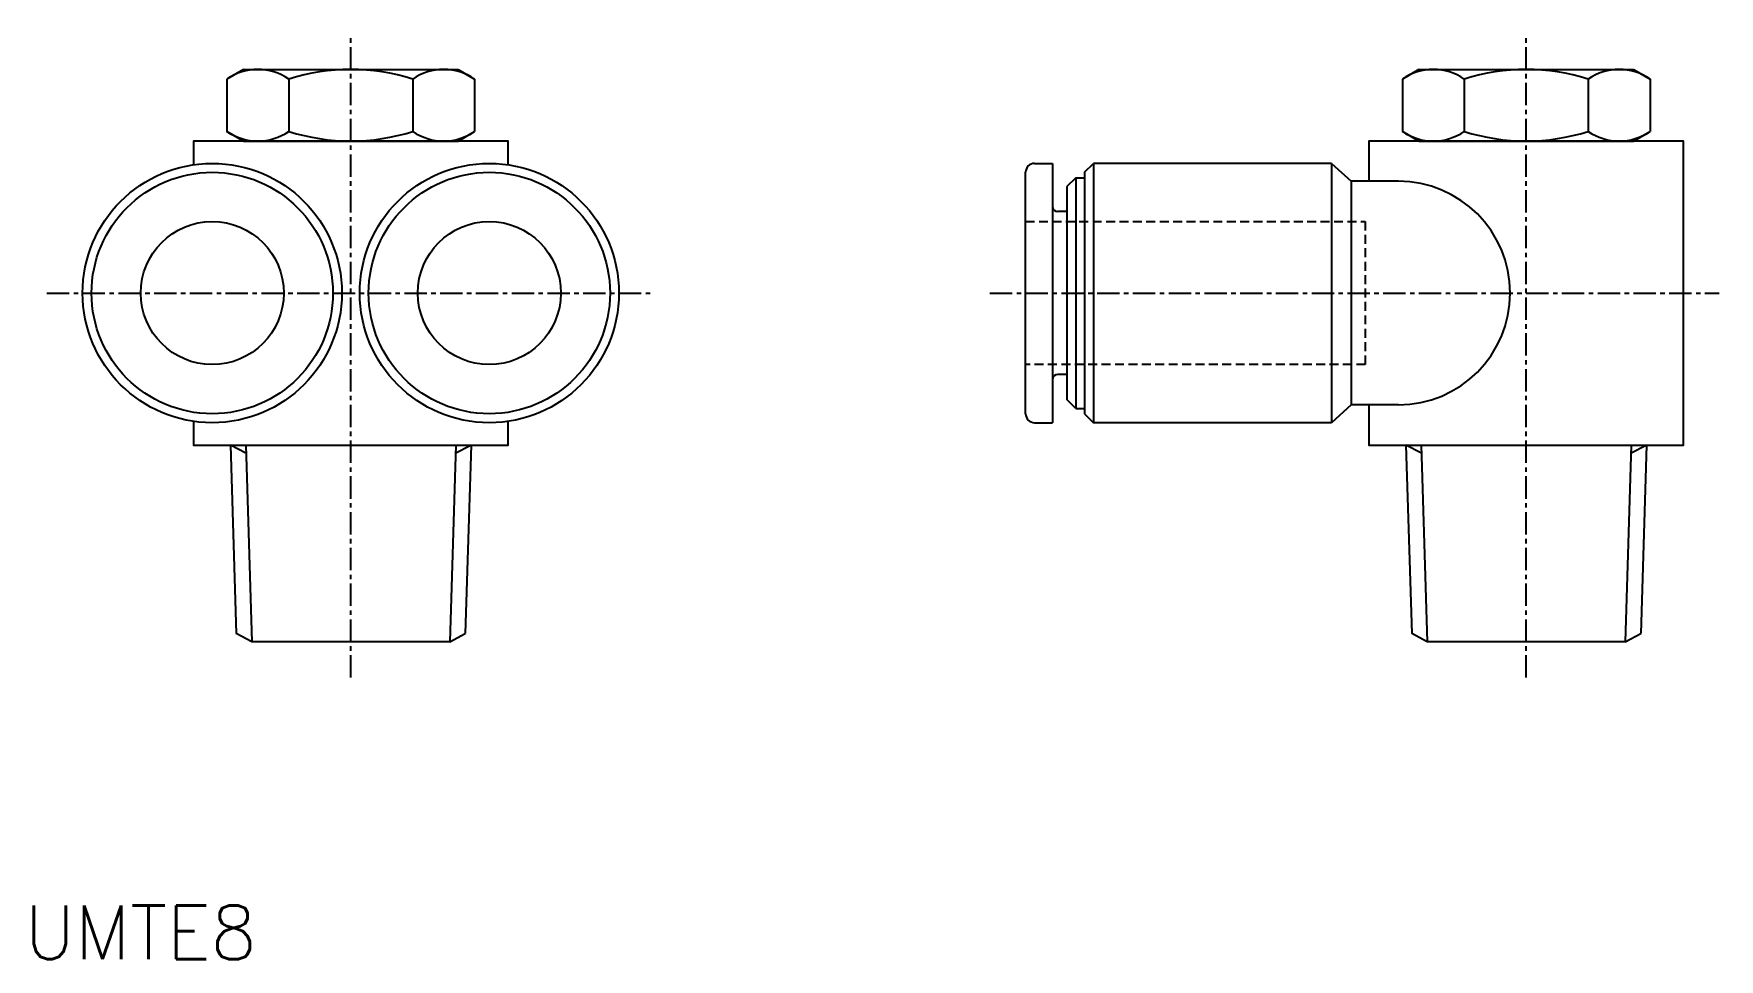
# Model space of a CAD drawing. Extents: x 91.1 to 185.4, y 75 to 126.7.
import ezdxf
from ezdxf.enums import TextEntityAlignment as Align

# ---------------------------------------------------------------- set-up
doc = ezdxf.new("R2010")
doc.units = 0
doc.header["$MEASUREMENT"] = 0
doc.linetypes.add('CENTER', pattern=[2, 1.25, -0.25, 0.25, -0.25])
doc.linetypes.add('DASHED', pattern=[0.75, 0.5, -0.25])
doc.layers.get('0').update_dxf_attribs({"linetype": 'CONTINUOUS'})
doc.layers.add('CENTER', color=1, linetype='CENTER')
doc.styles.get("Standard").update_dxf_attribs({"font": 'txt.shx', "bigfont": 'extfont.shx'})

msp = doc.modelspace()

# ---------------------------------------------------------------- linework, layer by layer
at = {"color": 7, "linetype": 'Continuous'}
for p, q in [((102.841, 124.735), (101.913, 124.199)), ((102.841, 124.735), (114.841, 124.735)), ((114.841, 124.735), (115.769, 124.199)), ((168.591, 124.735), (167.663, 124.199)), ((168.591, 124.735), (180.591, 124.735)), ((180.591, 124.735), (181.519, 124.199)), ((101.913, 124.199), (101.913, 121.271)), ((105.377, 124.199), (105.377, 121.271)), ((112.305, 124.199), (112.305, 121.271)), ((115.769, 124.199), (115.769, 121.271)), ((167.663, 124.199), (167.663, 121.271)), ((171.127, 124.199), (171.127, 121.271)), ((178.055, 124.199), (178.055, 121.271)), ((181.519, 124.199), (181.519, 121.271)), ((102.841, 120.735), (101.913, 121.271)), ((102.841, 120.735), (114.841, 120.735)), ((102.841, 120.735), (114.841, 120.735)), ((114.841, 120.735), (115.769, 121.271)), ((168.591, 120.735), (167.663, 121.271)), ((168.591, 120.735), (180.591, 120.735)), ((168.591, 120.735), (180.591, 120.735)), ((180.591, 120.735), (181.519, 121.271)), ((146.591, 105.485), (146.591, 118.985)), ((147.091, 119.485), (148.091, 119.485)), ((148.091, 119.485), (148.091, 104.985)), ((149.891, 118.985), (150.391, 119.485)), ((149.891, 118.985), (149.891, 105.485)), ((163.691, 119.485), (150.391, 119.485)), ((150.391, 119.485), (150.391, 104.985)), ((163.691, 119.485), (163.691, 104.985)), ((163.691, 119.485), (164.791, 118.485)), ((149.391, 118.685), (148.891, 118.185)), ((148.891, 118.185), (148.891, 106.285)), ((149.391, 118.685), (149.891, 118.685)), ((149.391, 118.685), (149.391, 105.785)), ((164.791, 118.485), (164.791, 105.985)), ((167.441, 118.485), (164.791, 118.485)), ((148.891, 116.785), (148.391, 116.785)), ((148.891, 107.685), (148.391, 107.685)), ((149.391, 105.785), (148.891, 106.285)), ((149.391, 105.785), (149.891, 105.785)), ((164.791, 105.985), (163.691, 104.985)), ((167.441, 105.985), (164.791, 105.985)), ((147.091, 104.985), (148.091, 104.985)), ((149.891, 105.485), (150.391, 104.985)), ((163.691, 104.985), (150.391, 104.985)), ((102.107, 103.735), (102.436, 93.188)), ((115.576, 103.735), (115.246, 93.188)), ((167.857, 103.735), (168.186, 93.188)), ((181.326, 103.735), (180.996, 93.188)), ((103.306, 92.735), (102.436, 93.188)), ((114.376, 92.735), (103.306, 92.735)), ((114.376, 92.735), (115.246, 93.188)), ((169.056, 92.735), (168.186, 93.188)), ((180.126, 92.735), (169.056, 92.735)), ((180.126, 92.735), (180.996, 93.188))]:
    msp.add_line(p, q, dxfattribs=at)
at = {"color": 3, "linetype": 'DASHED'}
for p, q in [((146.591, 116.235), (165.591, 116.235)), ((165.591, 116.235), (165.591, 108.235)), ((165.591, 108.235), (146.591, 108.235))]:
    msp.add_line(p, q, dxfattribs=at)
at = {"color": 3, "linetype": 'Continuous'}
for p, q in [((102.977, 103.282), (102.107, 103.735)), ((102.963, 103.735), (103.306, 92.735)), ((114.72, 103.735), (114.376, 92.735)), ((114.679, 103.282), (115.549, 103.735)), ((168.727, 103.282), (167.857, 103.735)), ((168.713, 103.735), (169.056, 92.735)), ((180.47, 103.735), (180.126, 92.735)), ((180.429, 103.282), (181.299, 103.735))]:
    msp.add_line(p, q, dxfattribs=at)
at = {"color": 7, "linetype": 'Continuous'}
for points in [[(117.641, 119.409), (117.641, 120.735), (100.041, 120.735), (100.041, 119.409)], [(165.791, 105.985), (165.791, 103.735), (183.391, 103.735), (183.391, 120.735), (165.791, 120.735), (165.791, 118.485)], [(100.041, 105.062), (100.041, 103.735), (117.641, 103.735), (117.641, 105.062)]]:
    msp.add_lwpolyline(points, dxfattribs=at)
for centre, radius in [((101.091, 112.235), 7.25), ((101.091, 112.235), 6.75), ((116.591, 112.235), 7.25), ((116.591, 112.235), 6.75), ((101.091, 112.235), 4), ((116.591, 112.235), 4)]:
    msp.add_circle(centre, radius, dxfattribs=at)
for centre, radius, start, end in [((103.645, 121.668), 3.067, 55.61573, 124.38426), ((108.841, 113.271), 11.464, 72.41204, 107.58796), ((114.037, 121.668), 3.067, 55.61574, 124.38427), ((169.395, 121.668), 3.067, 55.61573, 124.38426), ((174.591, 113.271), 11.464, 72.41204, 107.58796), ((179.787, 121.668), 3.067, 55.61574, 124.38427), ((103.645, 123.802), 3.067, 235.61574, 304.38427), ((108.841, 132.199), 11.464, 252.41204, 287.58796), ((114.037, 123.802), 3.067, 235.61573, 304.38426), ((169.395, 123.802), 3.067, 235.61574, 304.38427), ((174.591, 132.199), 11.464, 252.41204, 287.58796), ((179.787, 123.802), 3.067, 235.61573, 304.38426), ((147.091, 118.985), 0.5, 90, 180), ((167.441, 112.235), 6.25, 270, 90), ((148.391, 117.085), 0.3, 180, 270), ((148.391, 107.385), 0.3, 90, 180), ((147.091, 105.485), 0.5, 180, 270)]:
    msp.add_arc(centre, radius, start, end, dxfattribs=at)
at = {"layer": 'CENTER', "color": 1, "linetype": 'CENTER'}
for p, q in [((108.841, 90.735), (108.841, 126.735)), ((174.591, 90.735), (174.591, 126.735)), ((91.841, 112.235), (125.841, 112.235)), ((144.591, 112.235), (185.391, 112.235))]:
    msp.add_line(p, q, dxfattribs=at)

# ---------------------------------------------------------------- texts
at = {"color": 7, "linetype": 'Continuous'}
msp.add_text('UMTE8', height=3, dxfattribs=at).set_placement((90.59, 76.478), align=Align.MIDDLE_LEFT)

doc.saveas('drawing.dxf')
